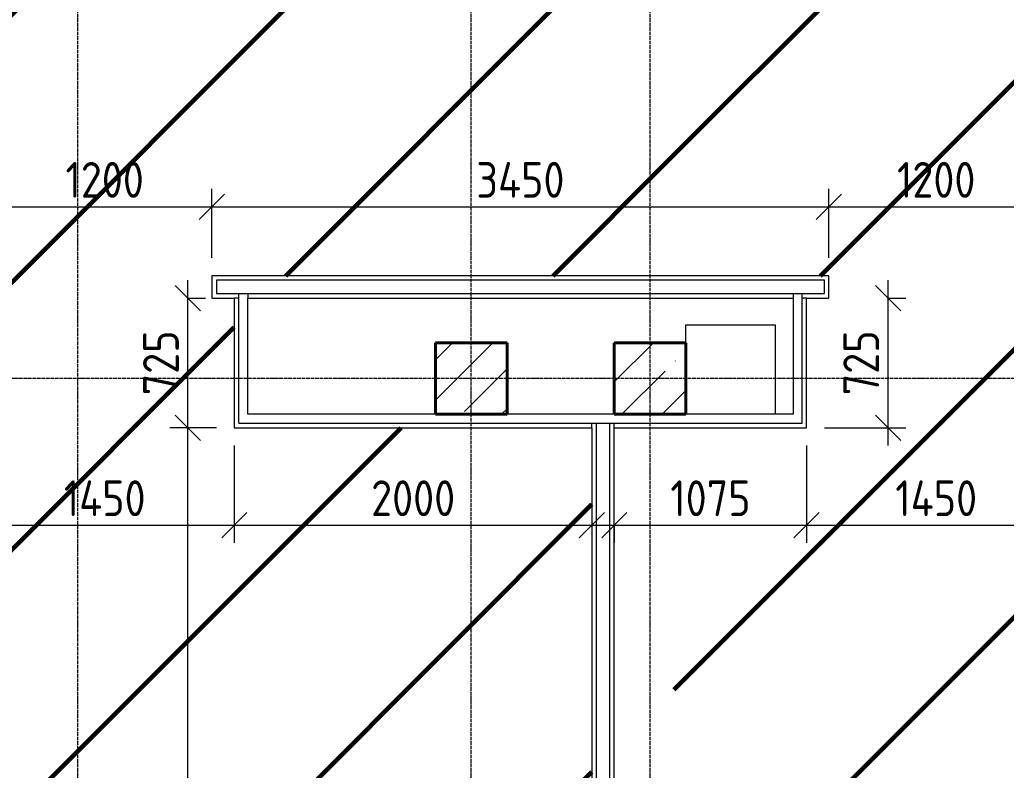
# Model space of a CAD drawing. Header units: millimetres. Extents: x -56773 to 323062, y -262288 to 76460.
# Drawn here: x 12284 to 17801, y -101134 to -96938 of the extents above; entities that cross this region are included whole.
import ezdxf

# ---------------------------------------------------------------- set-up
doc = ezdxf.new("R2010")
doc.units = ezdxf.units.MM
doc.linetypes.add('ADSK_Линия сетки', pattern=[25, 20, -2.5, 0, -2.5])
for name, color, linetype, lineweight in [('1.1)Стяжка керамзит  2 этаж', 5, 'Continuous', 60), ('Несущие колонны', 7, 'Continuous', 18), ('Оси', 7, 'Continuous', 9), ('Перекрытие', 7, 'Continuous', 18), ('Размеры', 7, 'Continuous', 9), ('Стены внутренние', 7, 'Continuous', 18), ('Стены штриховка', 7, 'Continuous', 9)]:
    doc.layers.add(name, color=color, linetype=linetype, lineweight=lineweight)
doc.styles.add('GOST Common_3', font='', dxfattribs={"width": 0.9, "height": 200})
doc.styles.get('GOST Common_3').set_extended_font_data('GOST Common')
doc.dimstyles.new('ADSK_Основной_2_0_2', dxfattribs={"dimscale": 304.8, "dimtxt": 201.142999, "dimasz": 0.463911, "dimexe": 0.328084, "dimexo": 0.328084, "dimgap": 0.164042, "dimtad": 1, "dimdec": 3, "dimrnd": 0.001, "dimdsep": 46, "dimtxsty": 'GOST Common_3', "dimblk1": 'OBLIQUE', "dimblk2": 'OBLIQUE', "dimsah": 1, "dimcen": 0.09, "dimdle": 0.328084, "dimazin": 2, "dimtfac": 1, "dimtdec": 4, "dimtix": 1, "dimtmove": 0, "dimatfit": 3, "dimfxl": 1, "dimtvp": 1, "dimtolj": 1, "dimtzin": 0, "dimlwd": 20, "dimlwe": 20, "dimarcsym": 2})
pattern_1 = [(45, (9.36, -97949.04), (-224.5064, 224.5064), []), (45, (233.87, -97949.04), (-224.5064, 224.5064), [396.875, -79.375, 3.353, -76.022])]

# ---------------------------------------------------------------- blocks, each defined once
blk = doc.blocks.new('ADSK_КолоннаЖБ_Прямоугольная - 400x400 мм-1807143-Кладочный план 2-го этаж')
at = {"layer": 'Несущие колонны', "lineweight": 40}
for p, q in [((-200, 200), (200, 200)), ((-200, -200), (-200, 200)), ((200, 200), (200, -200)), ((200, -200), (-200, -200))]:
    blk.add_line(p, q, dxfattribs=at)
blk = doc.blocks.new('_Oblique')
at = {"color": 0, "linetype": 'ByBlock', "lineweight": -2}
blk.add_line((-0.5, -0.5), (0.5, 0.5), dxfattribs=at)
blk = doc.blocks.new('*D4837')
at = {"layer": 'Defpoints', "color": 0, "transparency": 16777216}
for p in [(13484.4, -99219.1), (12034.4, -99663.3), (13484.4, -99763.3)]:
    blk.add_point(p, dxfattribs=at)
at = {"layer": 'Размеры', "color": 0, "lineweight": 20, "transparency": 16777216}
for p, q in [((13484.4, -99319.1), (13484.4, -99863.3)), ((11934.4, -99763.3), (13584.4, -99763.3)), ((12034.4, -99763.3), (12034.4, -99863.3))]:
    blk.add_line(p, q, dxfattribs=at)
at = {"layer": 'Размеры', "color": 0, "lineweight": 20, "transparency": 16777216, "xscale": 141.4, "yscale": 141.4, "zscale": 141.4, "rotation": 180}
blk.add_blockref('_Oblique', (12034.4, -99763.3), dxfattribs=at)
at = {"layer": 'Размеры', "color": 0, "lineweight": 20, "transparency": 16777216, "xscale": 141.4, "yscale": 141.4, "zscale": 141.4}
blk.add_blockref('_Oblique', (13484.4, -99763.3), dxfattribs=at)
at = {"layer": 'Размеры', "color": 0, "lineweight": 9, "transparency": 16777216, "insert": (12759.4, -99613.3), "char_height": 200, "width": 580.928, "attachment_point": 5, "style": 'GOST Common_3'}
blk.add_mtext('\\A1;1450', dxfattribs=at)
blk = doc.blocks.new('*D4838')
at = {"layer": 'Defpoints', "color": 0, "transparency": 16777216}
for p in [(13484.4, -99219.1), (15484.4, -99663.3), (15484.4, -99763.3)]:
    blk.add_point(p, dxfattribs=at)
at = {"layer": 'Размеры', "color": 0, "lineweight": 20, "transparency": 16777216}
for p, q in [((13484.4, -99319.1), (13484.4, -99863.3)), ((13384.4, -99763.3), (15584.4, -99763.3)), ((15484.4, -99763.3), (15484.4, -99863.3))]:
    blk.add_line(p, q, dxfattribs=at)
at = {"layer": 'Размеры', "color": 0, "lineweight": 20, "transparency": 16777216, "xscale": 141.4, "yscale": 141.4, "zscale": 141.4, "rotation": 180}
blk.add_blockref('_Oblique', (13484.4, -99763.3), dxfattribs=at)
at = {"layer": 'Размеры', "color": 0, "lineweight": 20, "transparency": 16777216, "xscale": 141.4, "yscale": 141.4, "zscale": 141.4}
blk.add_blockref('_Oblique', (15484.4, -99763.3), dxfattribs=at)
at = {"layer": 'Размеры', "color": 0, "lineweight": 9, "transparency": 16777216, "insert": (14484.4, -99613.3), "char_height": 200, "width": 605.475, "attachment_point": 5, "style": 'GOST Common_3'}
blk.add_mtext('\\A1;2000', dxfattribs=at)
blk = doc.blocks.new('*D4840')
at = {"layer": 'Defpoints', "color": 0, "transparency": 16777216}
for p in [(13359.4, -97983.5), (12159.4, -98369.1), (13359.4, -98369.1)]:
    blk.add_point(p, dxfattribs=at)
at = {"layer": 'Размеры', "color": 0, "lineweight": 20, "transparency": 16777216}
for p, q in [((12159.4, -98269.1), (12159.4, -97883.5)), ((13359.4, -98269.1), (13359.4, -97883.5)), ((12059.4, -97983.5), (13459.4, -97983.5))]:
    blk.add_line(p, q, dxfattribs=at)
at = {"layer": 'Размеры', "color": 0, "lineweight": 20, "transparency": 16777216, "xscale": 141.4, "yscale": 141.4, "zscale": 141.4, "rotation": 180}
blk.add_blockref('_Oblique', (12159.4, -97983.5), dxfattribs=at)
at = {"layer": 'Размеры', "color": 0, "lineweight": 20, "transparency": 16777216, "xscale": 141.4, "yscale": 141.4, "zscale": 141.4}
blk.add_blockref('_Oblique', (13359.4, -97983.5), dxfattribs=at)
at = {"layer": 'Размеры', "color": 0, "lineweight": 9, "transparency": 16777216, "insert": (12759.4, -97833.5), "char_height": 200, "width": 560.473, "attachment_point": 5, "style": 'GOST Common_3'}
blk.add_mtext('\\A1;1200', dxfattribs=at)
blk = doc.blocks.new('*D4841')
at = {"layer": 'Defpoints', "color": 0, "transparency": 16777216}
for p in [(16809.4, -97983.5), (13359.4, -98369.1), (16809.4, -98369.1)]:
    blk.add_point(p, dxfattribs=at)
at = {"layer": 'Размеры', "color": 0, "lineweight": 20, "transparency": 16777216}
for p, q in [((13359.4, -98269.1), (13359.4, -97883.5)), ((16809.4, -98269.1), (16809.4, -97883.5)), ((13259.4, -97983.5), (16909.4, -97983.5))]:
    blk.add_line(p, q, dxfattribs=at)
at = {"layer": 'Размеры', "color": 0, "lineweight": 20, "transparency": 16777216, "xscale": 141.4, "yscale": 141.4, "zscale": 141.4, "rotation": 180}
blk.add_blockref('_Oblique', (13359.4, -97983.5), dxfattribs=at)
at = {"layer": 'Размеры', "color": 0, "lineweight": 20, "transparency": 16777216, "xscale": 141.4, "yscale": 141.4, "zscale": 141.4}
blk.add_blockref('_Oblique', (16809.4, -97983.5), dxfattribs=at)
at = {"layer": 'Размеры', "color": 0, "lineweight": 9, "transparency": 16777216, "insert": (15084.4, -97833.5), "char_height": 200, "width": 625.93, "attachment_point": 5, "style": 'GOST Common_3'}
blk.add_mtext('\\A1;3450', dxfattribs=at)
blk = doc.blocks.new('*D4842')
at = {"layer": 'Defpoints', "color": 0, "transparency": 16777216}
for p in [(18009.4, -97983.5), (16809.4, -98369.1), (18009.4, -98369.1)]:
    blk.add_point(p, dxfattribs=at)
at = {"layer": 'Размеры', "color": 0, "lineweight": 20, "transparency": 16777216}
for p, q in [((16809.4, -98269.1), (16809.4, -97883.5)), ((18009.4, -98269.1), (18009.4, -97883.5)), ((16709.4, -97983.5), (18109.4, -97983.5))]:
    blk.add_line(p, q, dxfattribs=at)
at = {"layer": 'Размеры', "color": 0, "lineweight": 20, "transparency": 16777216, "xscale": 141.4, "yscale": 141.4, "zscale": 141.4, "rotation": 180}
blk.add_blockref('_Oblique', (16809.4, -97983.5), dxfattribs=at)
at = {"layer": 'Размеры', "color": 0, "lineweight": 20, "transparency": 16777216, "xscale": 141.4, "yscale": 141.4, "zscale": 141.4}
blk.add_blockref('_Oblique', (18009.4, -97983.5), dxfattribs=at)
at = {"layer": 'Размеры', "color": 0, "lineweight": 9, "transparency": 16777216, "insert": (17409.4, -97833.5), "char_height": 200, "width": 560.473, "attachment_point": 5, "style": 'GOST Common_3'}
blk.add_mtext('\\A1;1200', dxfattribs=at)
blk = doc.blocks.new('*D4846')
at = {"layer": 'Defpoints', "color": 0, "transparency": 16777216}
for p in [(13224.1, -99219.1), (13484.4, -99219.1), (13124.1, -104894.1)]:
    blk.add_point(p, dxfattribs=at)
at = {"layer": 'Размеры', "color": 0, "lineweight": 20, "transparency": 16777216}
for p, q in [((13224.1, -104994.1), (13224.1, -99119.1)), ((13384.4, -99219.1), (13124.1, -99219.1)), ((13224.1, -104894.1), (13324.1, -104894.1))]:
    blk.add_line(p, q, dxfattribs=at)
at = {"layer": 'Размеры', "color": 0, "lineweight": 20, "transparency": 16777216, "xscale": 141.4, "yscale": 141.4, "zscale": 141.4}
for p, rotation in [((13224.1, -99219.1), 90), ((13224.1, -104894.1), 270)]:
    blk.add_blockref('_Oblique', p, dxfattribs=dict(at, rotation=rotation))
at = {"layer": 'Размеры', "color": 0, "lineweight": 9, "transparency": 16777216, "insert": (13074.1, -102056.6), "char_height": 200, "width": 605.475, "attachment_point": 5, "rotation": 90, "style": 'GOST Common_3'}
blk.add_mtext('\\A1;5675', dxfattribs=at)
blk = doc.blocks.new('*D4847')
at = {"layer": 'Defpoints', "color": 0, "transparency": 16777216}
for p in [(13124.1, -98494.1), (13224.1, -98494.1), (13484.4, -99219.1)]:
    blk.add_point(p, dxfattribs=at)
at = {"layer": 'Размеры', "color": 0, "lineweight": 20, "transparency": 16777216}
for p, q in [((13224.1, -99319.1), (13224.1, -98394.1)), ((13224.1, -98494.1), (13324.1, -98494.1)), ((13384.4, -99219.1), (13124.1, -99219.1))]:
    blk.add_line(p, q, dxfattribs=at)
at = {"layer": 'Размеры', "color": 0, "lineweight": 20, "transparency": 16777216, "xscale": 141.4, "yscale": 141.4, "zscale": 141.4}
for p, rotation in [((13224.1, -98494.1), 90), ((13224.1, -99219.1), 270)]:
    blk.add_blockref('_Oblique', p, dxfattribs=dict(at, rotation=rotation))
at = {"layer": 'Размеры', "color": 0, "lineweight": 9, "transparency": 16777216, "insert": (13074.1, -98856.6), "char_height": 200, "width": 454.106, "attachment_point": 5, "rotation": 90, "style": 'GOST Common_3'}
blk.add_mtext('\\A1;725', dxfattribs=at)
blk = doc.blocks.new('*D4848')
at = {"layer": 'Defpoints', "color": 0, "transparency": 16777216}
for p in [(16684.4, -99219.1), (15609.4, -99663.3), (16684.4, -99763.3)]:
    blk.add_point(p, dxfattribs=at)
at = {"layer": 'Размеры', "color": 0, "lineweight": 20, "transparency": 16777216}
for p, q in [((16684.4, -99319.1), (16684.4, -99863.3)), ((15509.4, -99763.3), (16784.4, -99763.3)), ((15609.4, -99763.3), (15609.4, -99863.3))]:
    blk.add_line(p, q, dxfattribs=at)
at = {"layer": 'Размеры', "color": 0, "lineweight": 20, "transparency": 16777216, "xscale": 141.4, "yscale": 141.4, "zscale": 141.4, "rotation": 180}
blk.add_blockref('_Oblique', (15609.4, -99763.3), dxfattribs=at)
at = {"layer": 'Размеры', "color": 0, "lineweight": 20, "transparency": 16777216, "xscale": 141.4, "yscale": 141.4, "zscale": 141.4}
blk.add_blockref('_Oblique', (16684.4, -99763.3), dxfattribs=at)
at = {"layer": 'Размеры', "color": 0, "lineweight": 9, "transparency": 16777216, "insert": (16146.9, -99613.3), "char_height": 200, "width": 560.473, "attachment_point": 5, "style": 'GOST Common_3'}
blk.add_mtext('\\A1;1075', dxfattribs=at)
blk = doc.blocks.new('*D4849')
at = {"layer": 'Defpoints', "color": 0, "transparency": 16777216}
for p in [(16684.4, -99219.1), (18134.4, -99219.1), (18134.4, -99763.3)]:
    blk.add_point(p, dxfattribs=at)
at = {"layer": 'Размеры', "color": 0, "lineweight": 20, "transparency": 16777216}
for p, q in [((16684.4, -99319.1), (16684.4, -99863.3)), ((18134.4, -99319.1), (18134.4, -99863.3)), ((16584.4, -99763.3), (18234.4, -99763.3))]:
    blk.add_line(p, q, dxfattribs=at)
at = {"layer": 'Размеры', "color": 0, "lineweight": 20, "transparency": 16777216, "xscale": 141.4, "yscale": 141.4, "zscale": 141.4, "rotation": 180}
blk.add_blockref('_Oblique', (16684.4, -99763.3), dxfattribs=at)
at = {"layer": 'Размеры', "color": 0, "lineweight": 20, "transparency": 16777216, "xscale": 141.4, "yscale": 141.4, "zscale": 141.4}
blk.add_blockref('_Oblique', (18134.4, -99763.3), dxfattribs=at)
at = {"layer": 'Размеры', "color": 0, "lineweight": 9, "transparency": 16777216, "insert": (17409.4, -99613.3), "char_height": 200, "width": 580.928, "attachment_point": 5, "style": 'GOST Common_3'}
blk.add_mtext('\\A1;1450', dxfattribs=at)
blk = doc.blocks.new('*D4851')
at = {"layer": 'Defpoints', "color": 0, "transparency": 16777216}
for p in [(17040, -98494.1), (17140, -98494.1), (16684.4, -99219.1)]:
    blk.add_point(p, dxfattribs=at)
at = {"layer": 'Размеры', "color": 0, "lineweight": 20, "transparency": 16777216}
for p, q in [((17140, -99319.1), (17140, -98394.1)), ((17140, -98494.1), (17240, -98494.1)), ((16784.4, -99219.1), (17240, -99219.1))]:
    blk.add_line(p, q, dxfattribs=at)
at = {"layer": 'Размеры', "color": 0, "lineweight": 20, "transparency": 16777216, "xscale": 141.4, "yscale": 141.4, "zscale": 141.4}
for p, rotation in [((17140, -98494.1), 90), ((17140, -99219.1), 270)]:
    blk.add_blockref('_Oblique', p, dxfattribs=dict(at, rotation=rotation))
at = {"layer": 'Размеры', "color": 0, "lineweight": 9, "transparency": 16777216, "insert": (16990, -98856.6), "char_height": 200, "width": 454.106, "attachment_point": 5, "rotation": 90, "style": 'GOST Common_3'}
blk.add_mtext('\\A1;725', dxfattribs=at)

msp = doc.modelspace()

# ---------------------------------------------------------------- hatches: boundary and pattern name
at = {"layer": '1.1)Стяжка керамзит  2 этаж', "transparency": 33554687}
h = msp.add_hatch(dxfattribs=at)
h.set_pattern_fill('ANSI31', color=5, scale=333)
h.paths.add_polyline_path([(15944.2626, -96144.5668), (7464.619, -96144.5668), (7464.619, -104894.0666), (8059.3615, -104894.0666), (8584.3615, -104894.0666), (8584.3615, -101244.0666), (8709.3615, -101244.0666), (8709.3615, -104744.0666), (9009.3615, -104744.0666), (9009.3615, -104894.0666), (9609.3615, -104894.0666), (11259.3615, -104894.0666), (11909.3615, -104894.0666), (11909.3615, -99219.0666), (8709.3615, -99219.0666), (8709.3615, -100044.0666), (8584.3615, -100044.0666), (8584.3615, -98369.0666), (8684.3615, -98369.0666), (8684.3615, -97969.0666), (8809.3615, -97969.0666), (8809.3615, -98369.0666), (12159.3615, -98369.0666), (12159.3615, -98494.0666), (12034.3615, -98494.0666), (12034.3615, -104894.0666), (12409.3615, -104894.0666), (14059.3615, -104894.0666), (14609.3615, -104894.0666), (14609.3615, -104744.0666), (15009.3615, -104744.0666), (15009.3615, -104894.0666), (15484.3615, -104894.0666), (15484.3615, -99219.0666), (13484.3615, -99219.0666), (13484.3615, -98494.0666), (13359.3615, -98494.0666), (13359.3615, -98369.0666), (15944.2626, -98369.0666)])
h = msp.add_hatch(dxfattribs=at)
h.set_pattern_fill('ANSI31', color=5, scale=333)
h.paths.add_polyline_path([(24423.9062, -96144.5668), (15944.2626, -96144.5668), (15944.2626, -98369.0666), (16809.3615, -98369.0666), (16809.3615, -98494.0666), (16684.3615, -98494.0666), (16684.3615, -99219.0666), (15944.2626, -99219.0666), (15944.2626, -104744.0666), (16009.3615, -104744.0666), (16009.3615, -104894.0666), (16609.3615, -104894.0666), (18259.3615, -104894.0666), (18684.3615, -104894.0666), (18684.3615, -99219.0666), (18134.3615, -99219.0666), (18134.3615, -98494.0666), (18009.3615, -98494.0666), (18009.3615, -98369.0666), (22134.3615, -98369.0666), (22134.3615, -100244.0666), (22009.3615, -100244.0666), (22009.3615, -99219.0666), (18809.3615, -99219.0666), (18809.3615, -104894.0666), (19409.3615, -104894.0666), (21059.3615, -104894.0666), (21609.3615, -104894.0666), (21609.3615, -104744.0666), (22009.3615, -104744.0666), (22009.3615, -101444.0666), (22134.3615, -101444.0666), (22134.3615, -104894.0666), (22609.3615, -104894.0666), (24259.3615, -104894.0666), (24423.9062, -104894.0666)])
at = {"layer": 'Несущие колонны', "lineweight": 9}
h = msp.add_hatch(dxfattribs=at)
h.set_pattern_fill('FP_1', color=256, style=0, pattern_type=2)
h.set_pattern_definition(pattern_1)
h.paths.add_polyline_path([(14609.3615, -99144.0666), (15009.3615, -99144.0666), (15009.3615, -98744.0666), (14609.3615, -98744.0666)])
h = msp.add_hatch(dxfattribs=at)
h.set_pattern_fill('FP_1', color=256, style=0, pattern_type=2)
h.set_pattern_definition(pattern_1)
h.paths.add_polyline_path([(15788.0744, -99144.0666), (16009.3615, -99144.0666), (16009.3615, -98744.0666), (15609.3615, -98744.0666), (15609.3615, -99144.0666)])

# ---------------------------------------------------------------- linework, layer by layer
for p, q in [((15009.3615, -98744.0666), (14609.3615, -98744.0666)), ((14609.3615, -98744.0666), (14609.3615, -99144.0666)), ((15009.3615, -99144.0666), (15009.3615, -98744.0666)), ((16009.3615, -98744.0666), (15609.3615, -98744.0666)), ((15609.3615, -98744.0666), (15609.3615, -99144.0666)), ((16009.3615, -99144.0666), (16009.3615, -98744.0666)), ((14609.3615, -99144.0666), (15009.3615, -99144.0666)), ((15609.3615, -99144.0666), (16009.3615, -99144.0666))]:
    msp.add_line(p, q, dxfattribs=at)
at = {"layer": 'Оси', "linetype": 'ADSK_Линия сетки', "lineweight": 5}
for p, q in [((12609.3615, -108922.9178), (12609.3615, -87921.5904)), ((14809.3615, -108922.9178), (14809.3615, -87921.5904)), ((15809.3615, -108922.9178), (15809.3615, -87921.5904)), ((62525.08, -98944.0666), (-25230.7352, -98944.0666))]:
    msp.add_line(p, q, dxfattribs=at)
at = {"layer": 'Перекрытие'}
for p, q in [((16009.3615, -98744.0666), (16009.3615, -98644.0666)), ((16009.3615, -98644.0666), (16509.3615, -98644.0666)), ((16509.3615, -98644.0666), (16509.3615, -99144.0666))]:
    msp.add_line(p, q, dxfattribs=at)
at = {"layer": 'Стены внутренние', "lineweight": 5}
for p, q in [((16809.3615, -98369.0666), (13359.3615, -98369.0666)), ((13359.3615, -98369.0666), (13359.3615, -98494.0666)), ((16809.3615, -98494.0666), (16809.3615, -98369.0666)), ((13359.3615, -98494.0666), (13484.3615, -98494.0666)), ((13484.3615, -98494.0666), (13484.3615, -99219.0666)), ((13559.3615, -99144.0666), (13559.3615, -98494.0666)), ((13559.3615, -98494.0666), (16609.3615, -98494.0666)), ((16609.3615, -98494.0666), (16609.3615, -99144.0666)), ((16684.3615, -99219.0666), (16684.3615, -98494.0666)), ((16684.3615, -98494.0666), (16809.3615, -98494.0666)), ((16609.3615, -99144.0666), (13559.3615, -99144.0666)), ((13484.3615, -99219.0666), (15484.3615, -99219.0666)), ((15484.3615, -99219.0666), (15484.3615, -104894.0666)), ((15609.3615, -99219.0666), (16684.3615, -99219.0666)), ((15609.3615, -104894.0666), (15609.3615, -99219.0666))]:
    msp.add_line(p, q, dxfattribs=at)
at = {"layer": 'Стены штриховка', "lineweight": 9}
for p, q in [((16784.3615, -98394.0666), (13384.3615, -98394.0666)), ((13384.3615, -98394.0666), (13384.3615, -98469.0666)), ((16784.3615, -98469.0666), (16784.3615, -98394.0666)), ((13384.3615, -98469.0666), (16659.3615, -98469.0666)), ((13509.3615, -99194.0666), (13509.3615, -98469.0666)), ((13559.3615, -98469.0666), (13559.3615, -98494.0666)), ((16609.3615, -98469.0666), (16609.3615, -98494.0666)), ((16609.3615, -98469.0666), (16784.3615, -98469.0666)), ((16659.3615, -99194.0666), (16659.3615, -98469.0666)), ((13509.3615, -98494.0666), (13484.3615, -98494.0666)), ((16684.3615, -98494.0666), (16659.3615, -98494.0666)), ((13509.3615, -99194.0666), (16659.3615, -99194.0666)), ((15484.3615, -99219.0666), (15484.3615, -99194.0666)), ((15509.3615, -104894.0666), (15509.3615, -99194.0666)), ((15584.3615, -104894.0666), (15584.3615, -99194.0666)), ((15609.3615, -99219.0666), (15609.3615, -99194.0666))]:
    msp.add_line(p, q, dxfattribs=at)

# ---------------------------------------------------------------- block references
at = {"layer": 'Несущие колонны', "lineweight": 40, "rotation": 89.9999999999999}
for p in [(14809.3615, -98944.0666), (15809.3615, -98944.0666)]:
    msp.add_blockref('ADSK_КолоннаЖБ_Прямоугольная - 400x400 мм-1807143-Кладочный план 2-го этаж', p, dxfattribs=at)

# ---------------------------------------------------------------- dimensions: what is measured, and where the dimension line sits
at = {"layer": 'Размеры', "lineweight": 9}
for base, p1, p2, override, picture, middle in [((13359.3615, -97983.4957), (12159.3615, -98369.0666), (13359.3615, -98369.0666), {"dimpost": '<>', "dimfxl": 1200}, '*D4840', (12759.3615, -97833.4957)), ((16809.3615, -97983.4957), (13359.3615, -98369.0666), (16809.3615, -98369.0666), {"dimpost": '<>', "dimfxl": 3450}, '*D4841', (15084.3615, -97833.4957)), ((18009.3615, -97983.4957), (16809.3615, -98369.0666), (18009.3615, -98369.0666), {"dimpost": '<>', "dimfxl": 1200}, '*D4842', (17409.3615, -97833.4957)), ((13484.3615, -99763.2536), (12034.3615, -99663.2687), (13484.3615, -99219.0666), {"dimpost": '<>', "dimfxl": 1516.514277}, '*D4837', (12759.3615, -99613.2536)), ((15484.3615, -99763.2536), (13484.3615, -99219.0666), (15484.3615, -99663.2687), {"dimpost": '<>', "dimfxl": 2048.73511}, '*D4838', (14484.3615, -99613.2536)), ((16684.3615, -99763.2536), (15609.3615, -99663.2687), (16684.3615, -99219.0666), {"dimpost": '<>', "dimfxl": 1163.159728}, '*D4848', (16146.8615, -99613.2536)), ((18134.3615, -99763.2536), (16684.3615, -99219.0666), (18134.3615, -99219.0666), {"dimpost": '<>', "dimfxl": 1450}, '*D4849', (17409.3615, -99613.2536))]:
    dim = msp.add_linear_dim(base=base, p1=p1, p2=p2, dimstyle='ADSK_Основной_2_0_2', override=override, dxfattribs=at)
    dim.commit()
    dim.dimension.update_dxf_attribs({"geometry": picture, "text_midpoint": middle})
for base, p1, p2, override, picture, middle in [((13224.0766, -98494.0666), (13484.3615, -99219.0666), (13124.0917, -98494.0666), {"dimpost": '<>', "dimfxl": 809.579707}, '*D4847', (13074.0766, -98856.5666)), ((17140.0048, -98494.0666), (16684.3615, -99219.0666), (17040.0199, -98494.0666), {"dimpost": '<>', "dimfxl": 807.538167}, '*D4851', (16990.0048, -98856.5666)), ((13224.0766, -99219.0666), (13124.0917, -104894.0666), (13484.3615, -99219.0666), {"dimpost": '<>', "dimfxl": 5686.424123}, '*D4846', (13074.0766, -102056.5666))]:
    dim = msp.add_linear_dim(base=base, p1=p1, p2=p2, angle=90, dimstyle='ADSK_Основной_2_0_2', override=override, dxfattribs=at)
    dim.commit()
    dim.dimension.update_dxf_attribs({"geometry": picture, "text_midpoint": middle})

doc.saveas('drawing.dxf')
